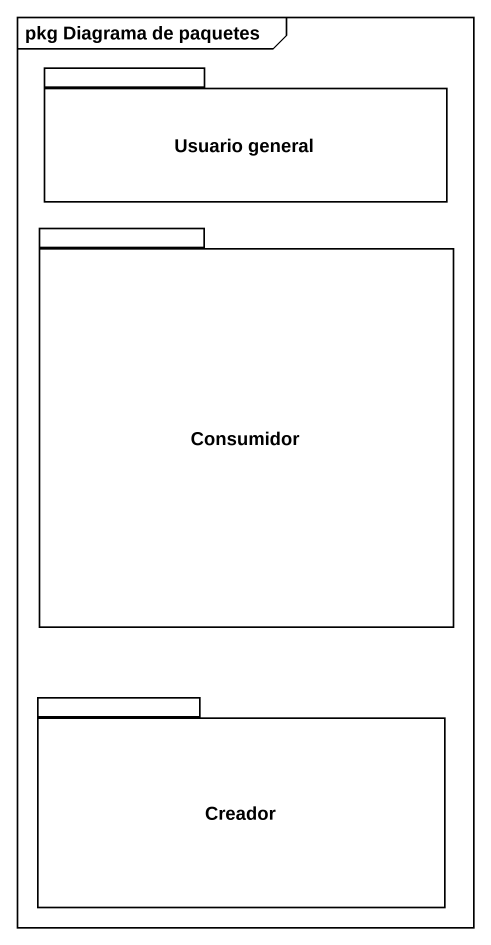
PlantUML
@startuml
mainframe pkg Diagrama de paquetes
package "Usuario general" as Usuario_general {
}
package Consumidor {
}
package Creador {
}
@enduml
